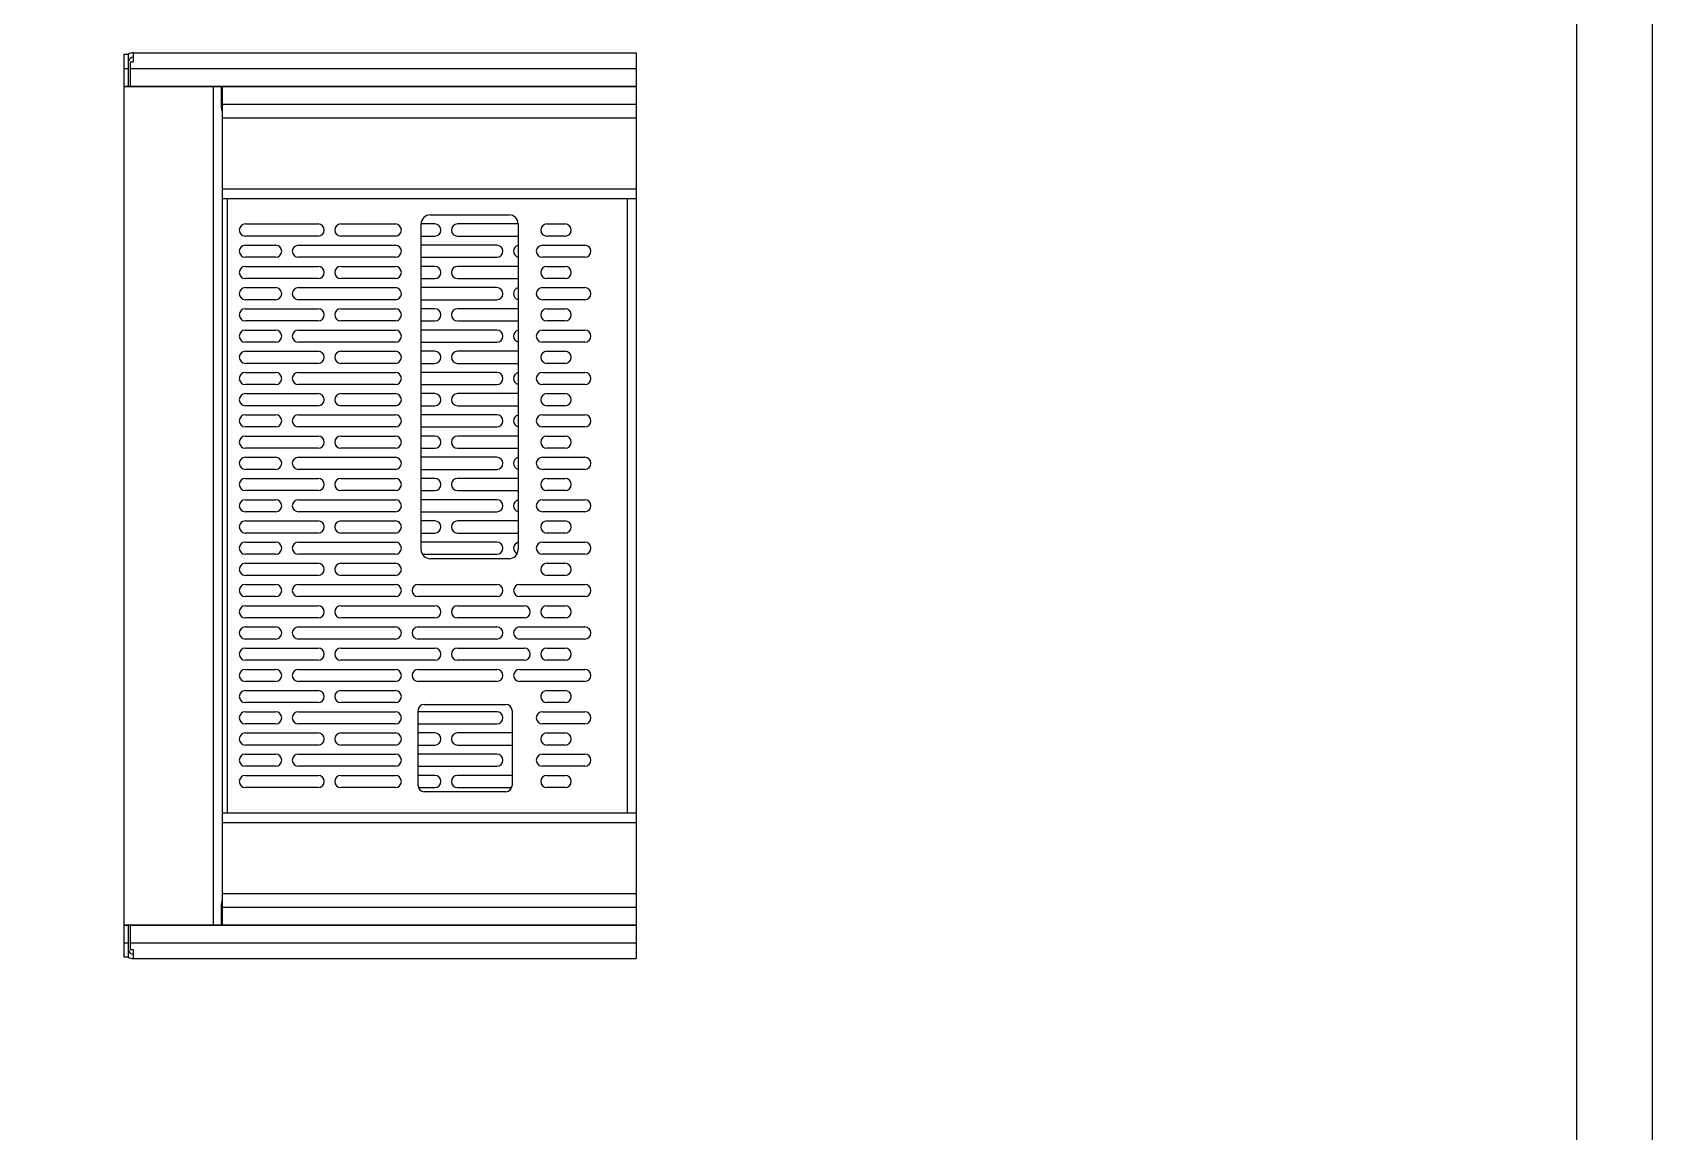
# Model space of a CAD drawing. Header units: millimetres. Extents: x -177 to 18421, y -5017 to 3255.
# Drawn here: x 4714 to 5248, y -4167 to -3804 of the extents above; entities that cross this region are included whole.
import ezdxf

# ---------------------------------------------------------------- set-up
doc = ezdxf.new("R2010")
doc.units = ezdxf.units.MM
doc.header["$LTSCALE"] = 46.255
doc.layers.get('0').update_dxf_attribs({"linetype": 'CONTINUOUS'})
doc.layers.add('02___PRT_ALL_AXES', color=7, linetype='CONTINUOUS')

msp = doc.modelspace()

# ---------------------------------------------------------------- linework, layer by layer
at = {"color": 7, "linetype": 'Continuous'}
for p, q in [((5248.242, -4594.222), (5248.242, -3494.222)), ((4743.929, -3811.402), (4745.429, -3811.402)), ((4745.429, -3821.902), (4745.429, -3811.402)), ((4743.929, -3816.102), (4745.429, -3816.102)), ((4743.929, -3821.902), (4745.429, -3821.902)), ((4911.429, -3821.901), (4911.429, -3822.001)), ((4846.429, -3867.419), (4841.929, -3867.419)), ((4873.929, -3867.419), (4853.929, -3867.419)), ((4841.929, -3871.419), (4846.429, -3871.419)), ((4866.929, -3874.419), (4841.929, -3874.419)), ((4853.929, -3871.419), (4873.929, -3871.419)), ((4841.929, -3878.419), (4866.929, -3878.419)), ((4846.429, -3881.419), (4841.929, -3881.419)), ((4841.929, -3885.419), (4846.429, -3885.419)), ((4873.929, -3881.419), (4853.929, -3881.419)), ((4853.929, -3885.419), (4873.929, -3885.419)), ((4866.929, -3888.419), (4841.929, -3888.419)), ((4841.929, -3892.419), (4866.929, -3892.419)), ((4846.429, -3895.419), (4841.929, -3895.419)), ((4873.929, -3895.419), (4853.929, -3895.419)), ((4841.929, -3899.419), (4846.429, -3899.419)), ((4853.929, -3899.419), (4873.929, -3899.419)), ((4866.929, -3902.419), (4841.929, -3902.419)), ((4841.929, -3906.419), (4866.929, -3906.419)), ((4846.429, -3909.419), (4841.929, -3909.419)), ((4873.929, -3909.419), (4853.929, -3909.419)), ((4841.929, -3913.419), (4846.429, -3913.419)), ((4866.929, -3916.419), (4841.929, -3916.419)), ((4853.929, -3913.419), (4873.929, -3913.419)), ((4841.929, -3920.419), (4866.929, -3920.419)), ((4846.429, -3923.419), (4841.929, -3923.419)), ((4873.929, -3923.419), (4853.929, -3923.419)), ((4841.929, -3927.419), (4846.429, -3927.419)), ((4853.929, -3927.419), (4873.929, -3927.419)), ((4866.929, -3930.419), (4841.929, -3930.419)), ((4841.929, -3934.419), (4866.929, -3934.419)), ((4846.429, -3937.419), (4841.929, -3937.419)), ((4873.929, -3937.419), (4853.929, -3937.419)), ((4841.929, -3941.419), (4846.429, -3941.419)), ((4866.929, -3944.419), (4841.929, -3944.419)), ((4853.929, -3941.419), (4873.929, -3941.419)), ((4841.929, -3948.419), (4866.929, -3948.419)), ((4846.429, -3951.419), (4841.929, -3951.419)), ((4841.929, -3955.419), (4846.429, -3955.419)), ((4873.929, -3951.419), (4853.929, -3951.419)), ((4853.929, -3955.419), (4873.929, -3955.419)), ((4866.929, -3958.419), (4841.929, -3958.419)), ((4841.929, -3962.419), (4866.929, -3962.419)), ((4846.429, -3965.419), (4841.929, -3965.419)), ((4873.929, -3965.419), (4853.929, -3965.419)), ((4841.929, -3969.419), (4846.429, -3969.419)), ((4853.929, -3969.419), (4873.929, -3969.419)), ((4866.929, -3972.419), (4841.929, -3972.419)), ((4842.404, -3976.419), (4866.929, -3976.419)), ((4866.929, -4028.419), (4840.929, -4028.419)), ((4840.929, -4032.419), (4866.929, -4032.419)), ((4846.429, -4035.419), (4840.929, -4035.419)), ((4871.929, -4035.419), (4853.929, -4035.419)), ((4840.929, -4039.419), (4846.429, -4039.419)), ((4853.929, -4039.419), (4871.929, -4039.419)), ((4866.929, -4042.419), (4840.929, -4042.419)), ((4840.929, -4046.419), (4866.929, -4046.419)), ((4846.429, -4049.419), (4840.929, -4049.419)), ((4871.929, -4049.419), (4853.929, -4049.419)), ((4841.052, -4053.419), (4846.429, -4053.419)), ((4853.929, -4053.419), (4871.806, -4053.419)), ((4743.929, -4098.902), (4745.429, -4098.902)), ((4745.429, -4109.402), (4745.429, -4098.902)), ((4743.929, -4104.702), (4745.429, -4104.702)), ((4745.429, -4109.402), (4743.929, -4109.402))]:
    msp.add_line(p, q, dxfattribs=at)
at = {"color": 3, "linetype": 'Continuous'}
for p, q in [((4743.929, -3821.902), (4743.929, -3811.402)), ((4746.929, -3810.902), (4746.929, -3813.902)), ((4746.929, -3810.902), (4912.929, -3810.902)), ((4912.929, -3810.902), (4912.929, -4098.803)), ((4745.929, -3813.902), (4745.929, -3821.901)), ((4745.929, -3813.902), (4746.929, -3813.902)), ((4745.929, -3816.102), (4912.929, -3816.102)), ((4743.929, -4098.803), (4743.929, -3822.001)), ((4743.929, -3822.001), (4776.027, -3822.001)), ((4745.929, -3821.901), (4912.929, -3821.901)), ((4770.007, -3822.001), (4769.989, -3821.901)), ((4771.484, -3822.001), (4771.467, -3821.901)), ((4773.429, -4098.803), (4773.429, -3822.001)), ((4776.027, -3827.9), (4776.027, -3822.001)), ((4776.429, -4098.803), (4776.429, -3822.001)), ((4776.429, -3822.001), (4912.929, -3822.001)), ((4890.374, -3822.001), (4890.392, -3821.901)), ((4891.851, -3822.001), (4891.869, -3821.901)), ((4776.429, -3827.9), (4912.929, -3827.9)), ((4776.429, -3832.403), (4912.929, -3832.403)), ((4776.429, -3855.815), (4912.929, -3855.815)), ((4776.429, -3859.019), (4912.929, -3859.019)), ((4777.929, -3859.019), (4777.929, -4061.785)), ((4909.929, -3859.019), (4909.929, -4061.785)), ((4844.929, -3864.402), (4870.929, -3864.402)), ((4783.929, -3867.419), (4807.929, -3867.419)), ((4815.429, -3867.419), (4833.429, -3867.419)), ((4841.929, -3974.902), (4841.929, -3867.402)), ((4873.929, -3867.402), (4873.929, -3974.902)), ((4883.429, -3867.419), (4889.429, -3867.419)), ((4807.929, -3871.419), (4783.929, -3871.419)), ((4783.929, -3874.419), (4793.929, -3874.419)), ((4801.429, -3874.419), (4833.429, -3874.419)), ((4833.429, -3871.419), (4815.429, -3871.419)), ((4881.929, -3874.419), (4895.929, -3874.419)), ((4889.429, -3871.419), (4883.429, -3871.419)), ((4793.929, -3878.419), (4783.929, -3878.419)), ((4833.429, -3878.419), (4801.429, -3878.419)), ((4895.929, -3878.419), (4881.929, -3878.419)), ((4783.929, -3881.419), (4807.929, -3881.419)), ((4807.929, -3885.419), (4783.929, -3885.419)), ((4815.429, -3881.419), (4833.429, -3881.419)), ((4833.429, -3885.419), (4815.429, -3885.419)), ((4883.429, -3881.419), (4889.429, -3881.419)), ((4889.429, -3885.419), (4883.429, -3885.419)), ((4783.929, -3888.419), (4793.929, -3888.419)), ((4801.429, -3888.419), (4833.429, -3888.419)), ((4881.929, -3888.419), (4895.929, -3888.419)), ((4793.929, -3892.419), (4783.929, -3892.419)), ((4783.929, -3895.419), (4807.929, -3895.419)), ((4833.429, -3892.419), (4801.429, -3892.419)), ((4815.429, -3895.419), (4833.429, -3895.419)), ((4895.929, -3892.419), (4881.929, -3892.419)), ((4883.429, -3895.419), (4889.429, -3895.419)), ((4807.929, -3899.419), (4783.929, -3899.419)), ((4833.429, -3899.419), (4815.429, -3899.419)), ((4889.429, -3899.419), (4883.429, -3899.419)), ((4783.929, -3902.419), (4793.929, -3902.419)), ((4793.929, -3906.419), (4783.929, -3906.419)), ((4801.429, -3902.419), (4833.429, -3902.419)), ((4833.429, -3906.419), (4801.429, -3906.419)), ((4881.929, -3902.419), (4895.929, -3902.419)), ((4895.929, -3906.419), (4881.929, -3906.419)), ((4783.929, -3909.419), (4807.929, -3909.419)), ((4815.429, -3909.419), (4833.429, -3909.419)), ((4883.429, -3909.419), (4889.429, -3909.419)), ((4807.929, -3913.419), (4783.929, -3913.419)), ((4783.929, -3916.419), (4793.929, -3916.419)), ((4801.429, -3916.419), (4833.429, -3916.419)), ((4833.429, -3913.419), (4815.429, -3913.419)), ((4881.929, -3916.419), (4895.929, -3916.419)), ((4889.429, -3913.419), (4883.429, -3913.419)), ((4793.929, -3920.419), (4783.929, -3920.419)), ((4783.929, -3923.419), (4807.929, -3923.419)), ((4833.429, -3920.419), (4801.429, -3920.419)), ((4815.429, -3923.419), (4833.429, -3923.419)), ((4895.929, -3920.419), (4881.929, -3920.419)), ((4883.429, -3923.419), (4889.429, -3923.419)), ((4807.929, -3927.419), (4783.929, -3927.419)), ((4833.429, -3927.419), (4815.429, -3927.419)), ((4889.429, -3927.419), (4883.429, -3927.419)), ((4783.929, -3930.419), (4793.929, -3930.419)), ((4793.929, -3934.419), (4783.929, -3934.419)), ((4801.429, -3930.419), (4833.429, -3930.419)), ((4833.429, -3934.419), (4801.429, -3934.419)), ((4881.929, -3930.419), (4895.929, -3930.419)), ((4895.929, -3934.419), (4881.929, -3934.419)), ((4783.929, -3937.419), (4807.929, -3937.419)), ((4815.429, -3937.419), (4833.429, -3937.419)), ((4883.429, -3937.419), (4889.429, -3937.419)), ((4807.929, -3941.419), (4783.929, -3941.419)), ((4783.929, -3944.419), (4793.929, -3944.419)), ((4801.429, -3944.419), (4833.429, -3944.419)), ((4833.429, -3941.419), (4815.429, -3941.419)), ((4881.929, -3944.419), (4895.929, -3944.419)), ((4889.429, -3941.419), (4883.429, -3941.419)), ((4793.929, -3948.419), (4783.929, -3948.419)), ((4833.429, -3948.419), (4801.429, -3948.419)), ((4895.929, -3948.419), (4881.929, -3948.419)), ((4783.929, -3951.419), (4807.929, -3951.419)), ((4807.929, -3955.419), (4783.929, -3955.419)), ((4815.429, -3951.419), (4833.429, -3951.419)), ((4833.429, -3955.419), (4815.429, -3955.419)), ((4883.429, -3951.419), (4889.429, -3951.419)), ((4889.429, -3955.419), (4883.429, -3955.419)), ((4783.929, -3958.419), (4793.929, -3958.419)), ((4801.429, -3958.419), (4833.429, -3958.419)), ((4881.929, -3958.419), (4895.929, -3958.419)), ((4793.929, -3962.419), (4783.929, -3962.419)), ((4783.929, -3965.419), (4807.929, -3965.419)), ((4833.429, -3962.419), (4801.429, -3962.419)), ((4815.429, -3965.419), (4833.429, -3965.419)), ((4895.929, -3962.419), (4881.929, -3962.419)), ((4883.429, -3965.419), (4889.429, -3965.419)), ((4807.929, -3969.419), (4783.929, -3969.419)), ((4833.429, -3969.419), (4815.429, -3969.419)), ((4889.429, -3969.419), (4883.429, -3969.419)), ((4783.929, -3972.419), (4793.929, -3972.419)), ((4793.929, -3976.419), (4783.929, -3976.419)), ((4801.429, -3972.419), (4833.429, -3972.419)), ((4833.429, -3976.419), (4801.429, -3976.419)), ((4881.929, -3972.419), (4895.929, -3972.419)), ((4895.929, -3976.419), (4881.929, -3976.419)), ((4783.929, -3979.419), (4807.929, -3979.419)), ((4815.429, -3979.419), (4833.429, -3979.419)), ((4870.929, -3977.902), (4844.929, -3977.902)), ((4883.429, -3979.419), (4889.429, -3979.419)), ((4807.929, -3983.419), (4783.929, -3983.419)), ((4783.929, -3986.419), (4793.929, -3986.419)), ((4801.429, -3986.419), (4833.429, -3986.419)), ((4833.429, -3983.419), (4815.429, -3983.419)), ((4840.929, -3986.419), (4866.929, -3986.419)), ((4874.429, -3986.419), (4895.929, -3986.419)), ((4889.429, -3983.419), (4883.429, -3983.419)), ((4793.929, -3990.419), (4783.929, -3990.419)), ((4833.429, -3990.419), (4801.429, -3990.419)), ((4866.929, -3990.419), (4840.929, -3990.419)), ((4895.929, -3990.419), (4874.429, -3990.419)), ((4783.929, -3993.419), (4807.929, -3993.419)), ((4807.929, -3997.419), (4783.929, -3997.419)), ((4815.429, -3993.419), (4846.429, -3993.419)), ((4846.429, -3997.419), (4815.429, -3997.419)), ((4853.929, -3993.419), (4875.929, -3993.419)), ((4875.929, -3997.419), (4853.929, -3997.419)), ((4883.429, -3993.419), (4889.429, -3993.419)), ((4889.429, -3997.419), (4883.429, -3997.419)), ((4783.929, -4000.419), (4793.929, -4000.419)), ((4801.429, -4000.419), (4833.429, -4000.419)), ((4840.929, -4000.419), (4866.929, -4000.419)), ((4874.429, -4000.419), (4895.929, -4000.419)), ((4793.929, -4004.419), (4783.929, -4004.419)), ((4783.929, -4007.419), (4807.929, -4007.419)), ((4833.429, -4004.419), (4801.429, -4004.419)), ((4815.429, -4007.419), (4846.429, -4007.419)), ((4866.929, -4004.419), (4840.929, -4004.419)), ((4853.929, -4007.419), (4875.929, -4007.419)), ((4895.929, -4004.419), (4874.429, -4004.419)), ((4883.429, -4007.419), (4889.429, -4007.419)), ((4807.929, -4011.419), (4783.929, -4011.419)), ((4783.929, -4014.419), (4793.929, -4014.419)), ((4801.429, -4014.419), (4833.429, -4014.419)), ((4846.429, -4011.419), (4815.429, -4011.419)), ((4840.929, -4014.419), (4866.929, -4014.419)), ((4875.929, -4011.419), (4853.929, -4011.419)), ((4874.429, -4014.419), (4895.929, -4014.419)), ((4889.429, -4011.419), (4883.429, -4011.419)), ((4793.929, -4018.419), (4783.929, -4018.419)), ((4833.429, -4018.419), (4801.429, -4018.419)), ((4866.929, -4018.419), (4840.929, -4018.419)), ((4895.929, -4018.419), (4874.429, -4018.419)), ((4783.929, -4021.419), (4807.929, -4021.419)), ((4815.429, -4021.419), (4833.429, -4021.419)), ((4883.429, -4021.419), (4889.429, -4021.419)), ((4807.929, -4025.419), (4783.929, -4025.419)), ((4783.929, -4028.419), (4793.929, -4028.419)), ((4801.429, -4028.419), (4833.429, -4028.419)), ((4833.429, -4025.419), (4815.429, -4025.419)), ((4840.929, -4052.802), (4840.929, -4028.002)), ((4842.929, -4026.002), (4869.929, -4026.002)), ((4871.929, -4028.002), (4871.929, -4052.802)), ((4881.929, -4028.419), (4895.929, -4028.419)), ((4889.429, -4025.419), (4883.429, -4025.419)), ((4793.929, -4032.419), (4783.929, -4032.419)), ((4783.929, -4035.419), (4807.929, -4035.419)), ((4833.429, -4032.419), (4801.429, -4032.419)), ((4815.429, -4035.419), (4833.429, -4035.419)), ((4895.929, -4032.419), (4881.929, -4032.419)), ((4883.429, -4035.419), (4889.429, -4035.419)), ((4807.929, -4039.419), (4783.929, -4039.419)), ((4833.429, -4039.419), (4815.429, -4039.419)), ((4889.429, -4039.419), (4883.429, -4039.419)), ((4783.929, -4042.419), (4793.929, -4042.419)), ((4793.929, -4046.419), (4783.929, -4046.419)), ((4801.429, -4042.419), (4833.429, -4042.419)), ((4833.429, -4046.419), (4801.429, -4046.419)), ((4881.929, -4042.419), (4895.929, -4042.419)), ((4895.929, -4046.419), (4881.929, -4046.419)), ((4783.929, -4049.419), (4807.929, -4049.419)), ((4815.429, -4049.419), (4833.429, -4049.419)), ((4883.429, -4049.419), (4889.429, -4049.419)), ((4807.929, -4053.419), (4783.929, -4053.419)), ((4833.429, -4053.419), (4815.429, -4053.419)), ((4869.929, -4054.802), (4842.929, -4054.802)), ((4889.429, -4053.419), (4883.429, -4053.419)), ((4776.429, -4061.785), (4912.929, -4061.785)), ((4776.429, -4064.989), (4912.929, -4064.989)), ((4776.429, -4088.401), (4912.929, -4088.401)), ((4776.027, -4098.803), (4776.027, -4092.904)), ((4776.429, -4092.904), (4912.929, -4092.904)), ((4743.929, -4098.803), (4776.027, -4098.803)), ((4743.929, -4109.402), (4743.929, -4098.902)), ((4745.929, -4098.903), (4912.929, -4098.903)), ((4745.929, -4098.903), (4745.929, -4106.902)), ((4776.429, -4098.803), (4912.929, -4098.803)), ((4912.929, -4098.903), (4912.929, -4109.902)), ((4745.929, -4104.702), (4912.929, -4104.702)), ((4745.929, -4106.902), (4746.929, -4106.902)), ((4746.929, -4106.902), (4746.929, -4109.902)), ((4746.929, -4109.902), (4912.929, -4109.902))]:
    msp.add_line(p, q, dxfattribs=at)
at = {"color": 7, "linetype": 'Continuous'}
msp.add_lwpolyline([(3723.242, -4569.222), (5223.242, -4569.222), (5223.242, -3519.222), (3723.242, -3519.222)], close=True, dxfattribs=at)
at = {"color": 3, "linetype": 'Continuous'}
for centre, radius, start, end in [((4746.929, -3813.902), 3, 90, 121.87477), ((4844.929, -3867.402), 3, 90, 180), ((4870.929, -3867.402), 3, 0, 90), ((4783.929, -3869.419), 2, 90, 270), ((4807.929, -3869.419), 2, 270, 90), ((4815.429, -3869.419), 2, 90, 270), ((4833.429, -3869.419), 2, 270, 90), ((4883.429, -3869.419), 2, 90, 270), ((4889.429, -3869.419), 2, 270, 90), ((4783.929, -3876.419), 2, 90, 270), ((4793.929, -3876.419), 2, 270, 90), ((4801.429, -3876.419), 2, 90, 270), ((4833.429, -3876.419), 2, 270, 90), ((4881.929, -3876.419), 2, 90, 270), ((4895.929, -3876.419), 2, 270, 90), ((4783.929, -3883.419), 2, 90, 270), ((4807.929, -3883.419), 2, 270, 90), ((4815.429, -3883.419), 2, 90, 270), ((4833.429, -3883.419), 2, 270, 90), ((4883.429, -3883.419), 2, 90, 270), ((4889.429, -3883.419), 2, 270, 90), ((4783.929, -3890.419), 2, 90, 270), ((4793.929, -3890.419), 2, 270, 90), ((4801.429, -3890.419), 2, 90, 270), ((4833.429, -3890.419), 2, 270, 90), ((4881.929, -3890.419), 2, 90, 270), ((4895.929, -3890.419), 2, 270, 90), ((4783.929, -3897.419), 2, 90, 270), ((4807.929, -3897.419), 2, 270, 90), ((4815.429, -3897.419), 2, 90, 270), ((4833.429, -3897.419), 2, 270, 90), ((4883.429, -3897.419), 2, 90, 270), ((4889.429, -3897.419), 2, 270, 90), ((4783.929, -3904.419), 2, 90, 270), ((4793.929, -3904.419), 2, 270, 90), ((4801.429, -3904.419), 2, 90, 270), ((4833.429, -3904.419), 2, 270, 90), ((4881.929, -3904.419), 2, 90, 270), ((4895.929, -3904.419), 2, 270, 90), ((4783.929, -3911.419), 2, 90, 270), ((4807.929, -3911.419), 2, 270, 90), ((4815.429, -3911.419), 2, 90, 270), ((4833.429, -3911.419), 2, 270, 90), ((4883.429, -3911.419), 2, 90, 270), ((4889.429, -3911.419), 2, 270, 90), ((4783.929, -3918.419), 2, 90, 270), ((4793.929, -3918.419), 2, 270, 90), ((4801.429, -3918.419), 2, 90, 270), ((4833.429, -3918.419), 2, 270, 90), ((4881.929, -3918.419), 2, 90, 270), ((4895.929, -3918.419), 2, 270, 90), ((4783.929, -3925.419), 2, 90, 270), ((4807.929, -3925.419), 2, 270, 90), ((4815.429, -3925.419), 2, 90, 270), ((4833.429, -3925.419), 2, 270, 90), ((4883.429, -3925.419), 2, 90, 270), ((4889.429, -3925.419), 2, 270, 90), ((4783.929, -3932.419), 2, 90, 270), ((4793.929, -3932.419), 2, 270, 90), ((4801.429, -3932.419), 2, 90, 270), ((4833.429, -3932.419), 2, 270, 90), ((4881.929, -3932.419), 2, 90, 270), ((4895.929, -3932.419), 2, 270, 90), ((4783.929, -3939.419), 2, 90, 270), ((4807.929, -3939.419), 2, 270, 90), ((4815.429, -3939.419), 2, 90, 270), ((4833.429, -3939.419), 2, 270, 90), ((4883.429, -3939.419), 2, 90, 270), ((4889.429, -3939.419), 2, 270, 90), ((4783.929, -3946.419), 2, 90, 270), ((4793.929, -3946.419), 2, 270, 90), ((4801.429, -3946.419), 2, 90, 270), ((4833.429, -3946.419), 2, 270, 90), ((4881.929, -3946.419), 2, 90, 270), ((4895.929, -3946.419), 2, 270, 90), ((4783.929, -3953.419), 2, 90, 270), ((4807.929, -3953.419), 2, 270, 90), ((4815.429, -3953.419), 2, 90, 270), ((4833.429, -3953.419), 2, 270, 90), ((4883.429, -3953.419), 2, 90, 270), ((4889.429, -3953.419), 2, 270, 90), ((4783.929, -3960.419), 2, 90, 270), ((4793.929, -3960.419), 2, 270, 90), ((4801.429, -3960.419), 2, 90, 270), ((4833.429, -3960.419), 2, 270, 90), ((4881.929, -3960.419), 2, 90, 270), ((4895.929, -3960.419), 2, 270, 90), ((4783.929, -3967.419), 2, 90, 270), ((4807.929, -3967.419), 2, 270, 90), ((4815.429, -3967.419), 2, 90, 270), ((4833.429, -3967.419), 2, 270, 90), ((4883.429, -3967.419), 2, 90, 270), ((4889.429, -3967.419), 2, 270, 90), ((4783.929, -3974.419), 2, 90, 270), ((4793.929, -3974.419), 2, 270, 90), ((4801.429, -3974.419), 2, 90, 270), ((4833.429, -3974.419), 2, 270, 90), ((4844.929, -3974.902), 3, 180, 270), ((4870.929, -3974.902), 3, 270, 0), ((4881.929, -3974.419), 2, 90, 270), ((4895.929, -3974.419), 2, 270, 90), ((4783.929, -3981.419), 2, 90, 270), ((4807.929, -3981.419), 2, 270, 90), ((4815.429, -3981.419), 2, 90, 270), ((4833.429, -3981.419), 2, 270, 90), ((4883.429, -3981.419), 2, 90, 270), ((4889.429, -3981.419), 2, 270, 90), ((4783.929, -3988.419), 2, 90, 270), ((4793.929, -3988.419), 2, 270, 90), ((4801.429, -3988.419), 2, 90, 270), ((4833.429, -3988.419), 2, 270, 90), ((4840.929, -3988.419), 2, 90, 270), ((4866.929, -3988.419), 2, 270, 90), ((4874.429, -3988.419), 2, 90, 270), ((4895.929, -3988.419), 2, 270, 90), ((4783.929, -3995.419), 2, 90, 270), ((4807.929, -3995.419), 2, 270, 90), ((4815.429, -3995.419), 2, 90, 270), ((4846.429, -3995.419), 2, 270, 90), ((4853.929, -3995.419), 2, 90, 270), ((4875.929, -3995.419), 2, 270, 90), ((4883.429, -3995.419), 2, 90, 270), ((4889.429, -3995.419), 2, 270, 90), ((4783.929, -4002.419), 2, 90, 270), ((4793.929, -4002.419), 2, 270, 90), ((4801.429, -4002.419), 2, 90, 270), ((4833.429, -4002.419), 2, 270, 90), ((4840.929, -4002.419), 2, 90, 270), ((4866.929, -4002.419), 2, 270, 90), ((4874.429, -4002.419), 2, 90, 270), ((4895.929, -4002.419), 2, 270, 90), ((4783.929, -4009.419), 2, 90, 270), ((4807.929, -4009.419), 2, 270, 90), ((4815.429, -4009.419), 2, 90, 270), ((4846.429, -4009.419), 2, 270, 90), ((4853.929, -4009.419), 2, 90, 270), ((4875.929, -4009.419), 2, 270, 90), ((4883.429, -4009.419), 2, 90, 270), ((4889.429, -4009.419), 2, 270, 90), ((4783.929, -4016.419), 2, 90, 270), ((4793.929, -4016.419), 2, 270, 90), ((4801.429, -4016.419), 2, 90, 270), ((4833.429, -4016.419), 2, 270, 90), ((4840.929, -4016.419), 2, 90, 270), ((4866.929, -4016.419), 2, 270, 90), ((4874.429, -4016.419), 2, 90, 270), ((4895.929, -4016.419), 2, 270, 90), ((4783.929, -4023.419), 2, 90, 270), ((4807.929, -4023.419), 2, 270, 90), ((4815.429, -4023.419), 2, 90, 270), ((4833.429, -4023.419), 2, 270, 90), ((4883.429, -4023.419), 2, 90, 270), ((4889.429, -4023.419), 2, 270, 90), ((4783.929, -4030.419), 2, 90, 270), ((4793.929, -4030.419), 2, 270, 90), ((4801.429, -4030.419), 2, 90, 270), ((4833.429, -4030.419), 2, 270, 90), ((4842.929, -4028.002), 2, 90, 180), ((4869.929, -4028.002), 2, 0, 90), ((4881.929, -4030.419), 2, 90, 270), ((4895.929, -4030.419), 2, 270, 90), ((4783.929, -4037.419), 2, 90, 270), ((4807.929, -4037.419), 2, 270, 90), ((4815.429, -4037.419), 2, 90, 270), ((4833.429, -4037.419), 2, 270, 90), ((4883.429, -4037.419), 2, 90, 270), ((4889.429, -4037.419), 2, 270, 90), ((4783.929, -4044.419), 2, 90, 270), ((4793.929, -4044.419), 2, 270, 90), ((4801.429, -4044.419), 2, 90, 270), ((4833.429, -4044.419), 2, 270, 90), ((4881.929, -4044.419), 2, 90, 270), ((4895.929, -4044.419), 2, 270, 90), ((4783.929, -4051.419), 2, 90, 270), ((4807.929, -4051.419), 2, 270, 90), ((4815.429, -4051.419), 2, 90, 270), ((4833.429, -4051.419), 2, 270, 90), ((4883.429, -4051.419), 2, 90, 270), ((4889.429, -4051.419), 2, 270, 90), ((4842.929, -4052.802), 2, 180, 270), ((4869.929, -4052.802), 2, 270, 0), ((4746.929, -4106.902), 3, 238.12523, 270)]:
    msp.add_arc(centre, radius, start, end, dxfattribs=at)
at = {"color": 7, "linetype": 'Continuous'}
for centre, radius, start, end in [((4746.929, -3813.902), 1.5, 90, 168.53717), ((4846.429, -3869.419), 2, 270, 90), ((4853.929, -3869.419), 2, 90, 270), ((4866.929, -3876.419), 2, 270, 90), ((4874.429, -3876.419), 2, 104.87296, 255.12704), ((4846.429, -3883.419), 2, 270, 90), ((4853.929, -3883.419), 2, 90, 270), ((4866.929, -3890.419), 2, 270, 90), ((4874.429, -3890.419), 2, 104.87296, 255.12704), ((4846.429, -3897.419), 2, 270, 90), ((4853.929, -3897.419), 2, 90, 270), ((4866.929, -3904.419), 2, 270, 90), ((4874.429, -3904.419), 2, 104.87296, 255.12704), ((4846.429, -3911.419), 2, 270, 90), ((4853.929, -3911.419), 2, 90, 270), ((4866.929, -3918.419), 2, 270, 90), ((4874.429, -3918.419), 2, 104.87296, 255.12704), ((4846.429, -3925.419), 2, 270, 90), ((4853.929, -3925.419), 2, 90, 270), ((4866.929, -3932.419), 2, 270, 90), ((4874.429, -3932.419), 2, 104.87296, 255.12704), ((4846.429, -3939.419), 2, 270, 90), ((4853.929, -3939.419), 2, 90, 270), ((4866.929, -3946.419), 2, 270, 90), ((4874.429, -3946.419), 2, 104.87296, 255.12704), ((4846.429, -3953.419), 2, 270, 90), ((4853.929, -3953.419), 2, 90, 270), ((4866.929, -3960.419), 2, 270, 90), ((4874.429, -3960.419), 2, 104.87296, 255.12704), ((4846.429, -3967.419), 2, 270, 90), ((4853.929, -3967.419), 2, 90, 270), ((4866.929, -3974.419), 2, 270, 90), ((4874.429, -3974.419), 2, 104.87296, 244.9618), ((4866.929, -4030.419), 2, 270, 90), ((4846.429, -4037.419), 2, 270, 90), ((4853.929, -4037.419), 2, 90, 270), ((4866.929, -4044.419), 2, 270, 90), ((4846.429, -4051.419), 2, 270, 90), ((4853.929, -4051.419), 2, 90, 270), ((4746.929, -4106.902), 1.5, 191.46283, 270)]:
    msp.add_arc(centre, radius, start, end, dxfattribs=at)
at = {"color": 3, "linetype": 'Continuous'}
for points, knots in [([(4776.132, -3829.093), (4776.117, -3829.001), (4776.057, -3828.606), (4776.027, -3828.206), (4776.027, -3827.9)], [0, 0, 0, 0, 0.2339142, 1, 1, 1, 1]), ([(4776.429, -3830.875), (4776.429, -3830.608), (4776.312, -3830.012), (4776.186, -3829.424), (4776.132, -3829.093)], [0, 0, 0, 0, 0.4425271, 1, 1, 1, 1]), ([(4776.027, -4092.904), (4776.027, -4092.785), (4776.04, -4092.326), (4776.102, -4091.869), (4776.162, -4091.534)], [0, 0, 0, 0, 0.2595218, 1, 1, 1, 1]), ([(4776.162, -4091.534), (4776.19, -4091.38), (4776.293, -4090.849), (4776.429, -4090.315), (4776.429, -4089.929)], [0, 0, 0, 0, 0.2888229, 1, 1, 1, 1])]:
    msp.add_open_spline(points, degree=3, knots=knots, dxfattribs=at)
at = {"layer": '02___PRT_ALL_AXES', "color": 7, "linetype": 'Continuous'}
msp.add_line((4909.929, -3821.901), (4909.929, -3822.001), dxfattribs=at)

doc.saveas('drawing.dxf')
